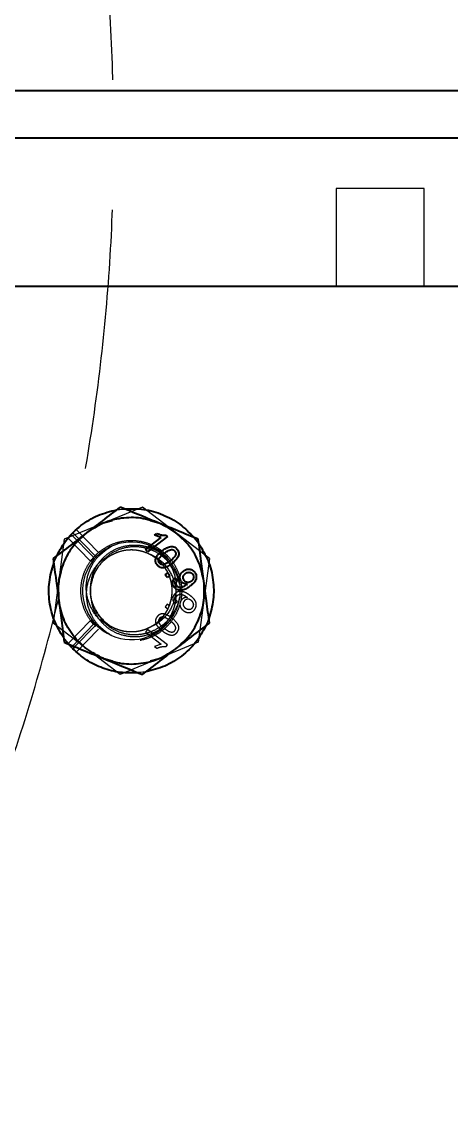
# Model space of a CAD drawing. Header units: millimetres. Extents: x 861 to 27901, y 673 to 17923.
# Drawn here: x 11157.8 to 11227.5, y 5681.2 to 5860 of the extents above; entities that cross this region are included whole.
import ezdxf

# ---------------------------------------------------------------- set-up
doc = ezdxf.new("R2010")
doc.units = ezdxf.units.MM
doc.header["$LTSCALE"] = 33.3
doc.linetypes.add('HIDDEN', pattern=[1.905, 1.27, -0.635])
doc.layers.add('CAPA_1', color=7, linetype='Continuous')
doc.styles.add('SLDTEXTSTYLE0', font='TXT', dxfattribs={"width": 0.75})
doc.dimstyles.new('SLDDIMSTYLE0', dxfattribs={"dimtxt": 66.6, "dimasz": 66.6, "dimexe": 0, "dimexo": 0.0625, "dimgap": 16.65, "dimtad": 2, "dimdec": 0, "dimlfac": 1.261261, "dimrnd": 1e-09, "dimzin": 12, "dimdsep": 46, "dimtxsty": 'SLDTEXTSTYLE0', "dimsah": 1, "dimcen": 0.09, "dimadec": 0, "dimazin": 3, "dimtfac": 1, "dimtdec": 0, "dimtofl": 0, "dimtmove": 0, "dimatfit": 3, "dimfxl": 1, "dimfrac": 2, "dimtolj": 1, "dimtzin": 12, "dimarcsym": 0})

# ---------------------------------------------------------------- blocks, each defined once
blk = doc.blocks.new('_D_12')
at = {"layer": 'CAPA_1', "transparency": 16777216}
for p, q in [((10897.43, 5841.2), (14430.99, 5841.2)), ((14397.69, 5841.2), (14397.69, 5357.98)), ((14240.18, 5357.98), (14430.99, 5357.98))]:
    blk.add_line(p, q, dxfattribs=at)
for points in [[(14397.69, 5841.2), (14387.44, 5774.6), (14407.94, 5774.6)], [(14397.69, 5357.98), (14407.94, 5424.58), (14387.44, 5424.58)]]:
    blk.add_solid(points, dxfattribs=at)
at = {"layer": 'CAPA_1', "transparency": 16777216, "insert": (14311.84, 5525.78), "char_height": 66.6, "attachment_point": 1, "rotation": 90, "style": 'SLDTEXTSTYLE0'}
blk.add_mtext('609', dxfattribs=at)
blk = doc.blocks.new('_D_13')
at = {"layer": 'CAPA_1', "transparency": 16777216}
for p, q in [((9823.17, 6912.25), (14695.32, 6912.25)), ((14662.02, 6912.25), (14662.02, 5357.98)), ((14240.18, 5357.98), (14695.32, 5357.98))]:
    blk.add_line(p, q, dxfattribs=at)
for points in [[(14662.02, 6912.25), (14651.77, 6845.65), (14672.27, 6845.65)], [(14662.02, 5357.98), (14672.27, 5424.58), (14651.77, 5424.58)]]:
    blk.add_solid(points, dxfattribs=at)
at = {"layer": 'CAPA_1', "transparency": 16777216, "insert": (14576.17, 6036.69), "char_height": 66.6, "attachment_point": 1, "rotation": 90, "style": 'SLDTEXTSTYLE0'}
blk.add_mtext('1960', dxfattribs=at)

msp = doc.modelspace()

# ---------------------------------------------------------------- linework, layer by layer
at = {"color": 7, "linetype": 'Continuous', "lineweight": 25}
for p, q in [((11286.64, 5848.8), (11073.24, 5848.8)), ((11073.24, 5817.09), (11255.6, 5817.09)), ((11179.31, 5776.58), (11179.69, 5776.87)), ((11181.18, 5776.6), (11181.39, 5776.34)), ((11177.84, 5774.26), (11180.36, 5776.2)), ((11181.39, 5776.34), (11178.16, 5773.85)), ((11180.36, 5776.2), (11179.31, 5776.58)), ((11178.16, 5773.85), (11177.84, 5774.26)), ((11181.03, 5770.13), (11181.44, 5770.45)), ((11181.35, 5769.71), (11181.03, 5770.13)), ((11181.76, 5770.03), (11181.35, 5769.71)), ((11181.44, 5770.45), (11181.76, 5770.03)), ((11182.64, 5769.66), (11183, 5769.27)), ((11184.56, 5768.56), (11184.64, 5768.62)), ((11165.77, 5758.36), (11165.24, 5758.96)), ((11165.77, 5758.36), (11166, 5758.6)), ((11166, 5758.12), (11166.33, 5758.46))]:
    msp.add_line(p, q, dxfattribs=at)
at = {"color": 1, "linetype": 'HIDDEN', "lineweight": 18}
for p, q in [((11223.09, 5832.95), (11208.82, 5832.95)), ((11208.82, 5832.95), (11208.82, 5817.09)), ((11223.09, 5817.09), (11223.09, 5832.95)), ((11177.33, 5781.15), (11164.64, 5775.91)), ((11172.54, 5780.53), (11173.41, 5780.75)), ((11173.14, 5780.71), (11174.37, 5780.87)), ((11173.68, 5780.78), (11175.01, 5780.85)), ((11188.21, 5772.77), (11177.33, 5781.15)), ((11170.98, 5778.53), (11172.47, 5778.92)), ((11178.57, 5778.92), (11179.94, 5778.56)), ((11165.39, 5776.22), (11165.77, 5776.71)), ((11165.77, 5776.71), (11169.4, 5772.98)), ((11166, 5776.95), (11166.58, 5777.5)), ((11169.63, 5773.23), (11166, 5776.95)), ((11166.58, 5777.5), (11167.05, 5777.85)), ((11170.22, 5773.78), (11166.58, 5777.5)), ((11168.18, 5776.87), (11167.18, 5775.87)), ((11182.77, 5776.96), (11183.86, 5775.87)), ((11164.64, 5775.91), (11162.82, 5762.3)), ((11165.24, 5776.11), (11168.9, 5772.35)), ((11185.52, 5776.38), (11186.64, 5774.94)), ((11185.74, 5776.19), (11186.5, 5775.2)), ((11162.92, 5772.06), (11163.39, 5773.21)), ((11163.09, 5772.48), (11163.73, 5773.74)), ((11170.22, 5773.78), (11169.63, 5773.23)), ((11170.35, 5773.87), (11170.22, 5773.78)), ((11173.13, 5773.73), (11172.98, 5773.65)), ((11180.54, 5773.65), (11180.36, 5773.82)), ((11162.79, 5771.49), (11163, 5772.26)), ((11169.4, 5772.98), (11168.91, 5772.31)), ((11188.21, 5772.77), (11186.4, 5759.16)), ((11164.13, 5770.59), (11163.73, 5769.1)), ((11186.91, 5770.59), (11187.27, 5769.22)), ((11183.18, 5765.63), (11183.38, 5766.5)), ((11184.56, 5766.51), (11184.64, 5766.45)), ((11187.31, 5765.96), (11186.91, 5764.48)), ((11164.13, 5764.48), (11163.77, 5765.85)), ((11181.35, 5765.36), (11181.03, 5764.94)), ((11181.03, 5764.94), (11181.44, 5764.62)), ((11181.76, 5765.04), (11181.35, 5765.36)), ((11182.64, 5765.41), (11183, 5765.79)), ((11173.71, 5753.92), (11162.82, 5762.3)), ((11165.24, 5758.96), (11168.9, 5762.71)), ((11168.87, 5762.76), (11169.76, 5761.73)), ((11169.4, 5762.09), (11168.9, 5762.71)), ((11170.14, 5763.71), (11170.52, 5763.18)), ((11180.36, 5761.25), (11181.49, 5762.32)), ((11188.12, 5763.01), (11187.64, 5761.86)), ((11188.26, 5763.64), (11187.84, 5762.35)), ((11166, 5758.6), (11169.4, 5762.09)), ((11169.63, 5761.84), (11166.33, 5758.46)), ((11170.22, 5761.29), (11166.58, 5757.57)), ((11178.16, 5761.22), (11177.84, 5760.8)), ((11177.84, 5760.8), (11180.36, 5758.87)), ((11181.39, 5758.73), (11178.16, 5761.22)), ((11180.09, 5761.1), (11180.59, 5761.46)), ((11187.75, 5762.11), (11187.32, 5761.34)), ((11166.07, 5758.06), (11164.52, 5759.92)), ((11165.24, 5758.96), (11164.54, 5759.87)), ((11168.26, 5758.11), (11167.18, 5759.2)), ((11186.4, 5759.16), (11173.71, 5753.92)), ((11180.36, 5758.87), (11179.31, 5758.49)), ((11181.18, 5758.47), (11181.39, 5758.73)), ((11183.86, 5759.2), (11182.86, 5758.2)), ((11179.31, 5758.49), (11179.69, 5758.2)), ((11172.47, 5756.15), (11171.1, 5756.51)), ((11180.05, 5756.54), (11178.57, 5756.15)), ((11177.98, 5754.38), (11176.14, 5754.21)), ((11177.9, 5754.36), (11176.67, 5754.2))]:
    msp.add_line(p, q, dxfattribs=at)
msp.add_arc((11175.52, 5767.53), 7.93, 37.5876, 307.5876, dxfattribs=at)
for points in [[(10588.52, 5668.74), (10591.82, 5663.8), (10598.44, 5653.93), (10609.39, 5639.87), (10621.05, 5626.4), (10633.47, 5613.61), (10646.57, 5601.54), (10660.34, 5590.22), (10674.72, 5579.7), (10689.67, 5569.99), (10705.13, 5561.14), (10721.07, 5553.17), (10737.43, 5546.1), (10754.16, 5539.97), (10771.21, 5534.78), (10788.53, 5530.56), (10806.05, 5527.31), (10823.73, 5525.05), (10841.5, 5523.79), (10859.32, 5523.52), (10877.13, 5524.26), (10894.86, 5525.99), (10912.48, 5528.71), (10929.91, 5532.42), (10947.1, 5537.1), (10964.01, 5542.73), (10980.57, 5549.31), (10996.74, 5556.8), (11012.47, 5565.18), (11027.7, 5574.44), (11042.38, 5584.54), (11056.48, 5595.44), (11069.94, 5607.11), (11082.73, 5619.53), (11094.8, 5632.64), (11106.12, 5646.4), (11116.65, 5660.78), (11126.35, 5675.73), (11135.2, 5691.19), (11143.17, 5707.13), (11150.24, 5723.49), (11156.37, 5740.23), (11161.56, 5757.28), (11165.78, 5774.59), (11169.03, 5792.11), (11171.29, 5809.79), (11172.55, 5827.56), (11172.82, 5845.38), (11172.08, 5863.19), (11170.35, 5880.93), (11167.63, 5898.54), (11163.92, 5915.97), (11159.24, 5933.16), (11153.61, 5950.07), (11147.04, 5966.64), (11139.53, 5982.8), (11131.19, 5998.55), (11124.9, 6008.63), (11121.76, 6013.67)], [(11168.9, 5762.71), (11168.61, 5763.16), (11168.04, 5764.04), (11167.53, 5765.54), (11167.29, 5767.1), (11167.36, 5768.67), (11167.72, 5770.21), (11168.38, 5771.65), (11169.29, 5772.94), (11170.44, 5774.02), (11171.77, 5774.87), (11173.24, 5775.45), (11174.79, 5775.74), (11176.37, 5775.73), (11177.92, 5775.42), (11179.38, 5774.81), (11180.7, 5773.94), (11181.83, 5772.84), (11182.72, 5771.54), (11183.35, 5770.09), (11183.7, 5768.55), (11183.74, 5766.97), (11183.48, 5765.41), (11182.93, 5763.93), (11182.1, 5762.58), (11181.04, 5761.42), (11179.77, 5760.47), (11178.34, 5759.79), (11176.82, 5759.4), (11175.24, 5759.3), (11173.67, 5759.5), (11172.18, 5760.01), (11170.79, 5760.77), (11170.02, 5761.48), (11169.63, 5761.84)], [(11170.26, 5763.48), (11169.81, 5764.23), (11168.9, 5765.73), (11168.77, 5768.42), (11169.61, 5770.93), (11171.36, 5772.93), (11173.74, 5774.11), (11176.4, 5774.29), (11178.92, 5773.44), (11180.92, 5771.69), (11182.1, 5769.31), (11182.28, 5766.66), (11181.42, 5764.14), (11179.68, 5762.14), (11177.29, 5760.95), (11174.65, 5760.79), (11172.08, 5761.6), (11170.87, 5762.86), (11170.26, 5763.48)], [(11181.8, 5772.37), (11182.1, 5771.94), (11182.68, 5771.08), (11183.22, 5769.6), (11183.5, 5768.06), (11183.42, 5767.02), (11183.38, 5766.5)], [(11170.26, 5763.48), (11170.01, 5763.84), (11169.52, 5764.57), (11169.07, 5765.8), (11168.84, 5767.1), (11168.9, 5767.97), (11168.93, 5768.4)]]:
    msp.add_open_spline(points, degree=3, dxfattribs=at)
at = {"color": 7, "linetype": 'Continuous', "lineweight": 25}
for points in [[(11163.39, 5773.21), (11163.91, 5774.14), (11164.95, 5776.01), (11167.28, 5778.23), (11170.03, 5779.92), (11172.1, 5780.45), (11173.14, 5780.71)], [(11174.37, 5780.87), (11175.44, 5780.89), (11177.57, 5780.93), (11180.67, 5780.01), (11183.5, 5778.48), (11184.99, 5776.95), (11185.74, 5776.19)], [(11180.05, 5778.53), (11179.06, 5778.85), (11177.08, 5779.5), (11173.93, 5779.44), (11170.88, 5778.67), (11169.14, 5777.53), (11168.26, 5776.96)], [(11187.31, 5769.1), (11187.09, 5770.12), (11186.66, 5772.16), (11185.04, 5774.86), (11182.84, 5777.12), (11180.98, 5778.06), (11180.05, 5778.53)], [(11168.26, 5776.96), (11167.49, 5776.26), (11165.94, 5774.87), (11164.41, 5772.11), (11163.55, 5769.08), (11163.67, 5767), (11163.73, 5765.96)], [(11186.5, 5775.2), (11187.05, 5774.28), (11188.14, 5772.45), (11188.9, 5769.32), (11188.99, 5766.09), (11188.41, 5764.04), (11188.12, 5763.01)], [(11164.54, 5759.87), (11163.99, 5760.79), (11162.89, 5762.62), (11162.14, 5765.75), (11162.05, 5768.98), (11162.63, 5771.03), (11162.92, 5772.06)], [(11182.77, 5758.11), (11183.55, 5758.81), (11185.1, 5760.2), (11186.62, 5762.95), (11187.49, 5765.99), (11187.37, 5768.07), (11187.31, 5769.1)], [(11170.98, 5756.54), (11170.05, 5757.01), (11168.19, 5757.95), (11166, 5760.21), (11164.37, 5762.91), (11163.95, 5764.95), (11163.73, 5765.96)], [(11187.64, 5761.86), (11187.13, 5760.93), (11186.09, 5759.06), (11183.75, 5756.84), (11181.01, 5755.15), (11178.94, 5754.62), (11177.9, 5754.36)], [(11176.67, 5754.2), (11175.69, 5754.17), (11173.73, 5754.13), (11170.86, 5754.88), (11168.2, 5756.16), (11166.73, 5757.47), (11166, 5758.12)], [(11170.98, 5756.54), (11171.97, 5756.22), (11173.95, 5755.57), (11177.11, 5755.63), (11180.16, 5756.4), (11181.9, 5757.54), (11182.77, 5758.11)]]:
    msp.add_open_spline(points, degree=3, dxfattribs=at)
for points, knots in [([(11173.71, 5781.15), (11172.75, 5780.41), (11170.97, 5779.04), (11169.13, 5777.62), (11168.26, 5776.96)], [0, 0, 0, 0, 0.532771, 1, 1, 1, 1]), ([(11180.05, 5778.53), (11179.05, 5778.94), (11176.9, 5779.83), (11174.82, 5780.69), (11173.71, 5781.15)], [0, 0, 0, 0, 0.467229, 1, 1, 1, 1]), ([(11186.4, 5775.91), (11185.29, 5776.37), (11183.21, 5777.23), (11181.06, 5778.11), (11180.05, 5778.53)], [0, 0, 0, 0, 0.532771, 1, 1, 1, 1]), ([(11168.26, 5776.96), (11167.4, 5776.3), (11165.56, 5774.88), (11163.77, 5773.5), (11162.82, 5772.77)], [0, 0, 0, 0, 0.467229, 1, 1, 1, 1]), ([(11179.69, 5776.87), (11179.93, 5776.77), (11180.41, 5776.56), (11180.92, 5776.59), (11181.18, 5776.6)], [0, 0, 0, 0, 0.500866, 1, 1, 1, 1]), ([(11187.31, 5769.1), (11187.16, 5770.18), (11186.86, 5772.49), (11186.56, 5774.72), (11186.4, 5775.91)], [0, 0, 0, 0, 0.467229, 1, 1, 1, 1]), ([(11179.47, 5772.71), (11179.52, 5772.85), (11179.63, 5773.12), (11179.99, 5773.58), (11180.33, 5773.86), (11180.55, 5774.04)], [0, 0, 0, 0, 0.249754, 0.499871, 1, 1, 1, 1]), ([(11180.08, 5772.04), (11180.04, 5772.11), (11179.95, 5772.25), (11179.94, 5772.51), (11180, 5772.75), (11180.28, 5773.17), (11180.61, 5773.42), (11180.87, 5773.63)], [0, 0, 0, 0, 0.124696, 0.249462, 0.374432, 0.499637, 1, 1, 1, 1]), ([(11180.55, 5774.04), (11180.73, 5774.18), (11181.11, 5774.45), (11181.64, 5774.69), (11182.1, 5774.76), (11182.45, 5774.7), (11182.75, 5774.53), (11182.9, 5774.35), (11182.98, 5774.27)], [0, 0, 0, 0, 0.250482, 0.500346, 0.631705, 0.750221, 0.874987, 1, 1, 1, 1]), ([(11180.87, 5773.63), (11181.05, 5773.76), (11181.32, 5773.96), (11181.72, 5774.17), (11181.94, 5774.22), (11182.05, 5774.24)], [0, 0, 0, 0, 0.500372, 0.750515, 1, 1, 1, 1]), ([(11182.6, 5773.98), (11182.65, 5773.91), (11182.74, 5773.77), (11182.75, 5773.52), (11182.69, 5773.27), (11182.41, 5772.85), (11182.09, 5772.59), (11181.82, 5772.39)], [0, 0, 0, 0, 0.124745, 0.249484, 0.374471, 0.499648, 1, 1, 1, 1]), ([(11182.05, 5774.24), (11182.11, 5774.24), (11182.21, 5774.24), (11182.36, 5774.19), (11182.5, 5774.1), (11182.57, 5774.02), (11182.6, 5773.98)], [0, 0, 0, 0, 0.250158, 0.500156, 0.750032, 1, 1, 1, 1]), ([(11182.98, 5774.27), (11183.04, 5774.17), (11183.17, 5773.98), (11183.26, 5773.64), (11183.23, 5773.29), (11182.94, 5772.66), (11182.5, 5772.28), (11182.14, 5771.97)], [0, 0, 0, 0, 0.125373, 0.250644, 0.375698, 0.501113, 1, 1, 1, 1]), ([(11162.82, 5772.77), (11162.98, 5771.58), (11163.28, 5769.35), (11163.59, 5767.04), (11163.73, 5765.96)], [0, 0, 0, 0, 0.532771, 1, 1, 1, 1]), ([(11179.71, 5771.75), (11179.62, 5771.9), (11179.48, 5772.11), (11179.44, 5772.41), (11179.44, 5772.58), (11179.46, 5772.67), (11179.47, 5772.71)], [0, 0, 0, 0, 0.498795, 0.749148, 0.874576, 1, 1, 1, 1]), ([(11182.14, 5771.97), (11181.95, 5771.84), (11181.58, 5771.57), (11181.05, 5771.32), (11180.59, 5771.26), (11180.25, 5771.32), (11179.94, 5771.49), (11179.79, 5771.66), (11179.71, 5771.75)], [0, 0, 0, 0, 0.250476, 0.500347, 0.625768, 0.750176, 0.87497, 1, 1, 1, 1]), ([(11181.82, 5772.39), (11181.56, 5772.19), (11181.23, 5771.94), (11180.75, 5771.78), (11180.5, 5771.78), (11180.26, 5771.86), (11180.14, 5771.98), (11180.08, 5772.04)], [0, 0, 0, 0, 0.50041, 0.625613, 0.75058, 0.875344, 1, 1, 1, 1]), ([(11182.5, 5768.13), (11182.42, 5768.25), (11182.3, 5768.43), (11182.24, 5768.71), (11182.24, 5768.99), (11182.36, 5769.34), (11182.55, 5769.55), (11182.64, 5769.66)], [0, 0, 0, 0, 0.249859, 0.375718, 0.500481, 0.749846, 1, 1, 1, 1]), ([(11183.65, 5769.04), (11183.6, 5769.1), (11183.51, 5769.24), (11183.43, 5769.47), (11183.4, 5769.72), (11183.43, 5769.96), (11183.51, 5770.2), (11183.67, 5770.48), (11183.86, 5770.64), (11183.98, 5770.75)], [0, 0, 0, 0, 0.125074, 0.250064, 0.373261, 0.500199, 0.624296, 0.750369, 1, 1, 1, 1]), ([(11184.12, 5769.2), (11184.06, 5769.29), (11183.97, 5769.42), (11183.93, 5769.63), (11183.94, 5769.79), (11183.98, 5769.95), (11184.08, 5770.14), (11184.2, 5770.25), (11184.28, 5770.32)], [0, 0, 0, 0, 0.249521, 0.373851, 0.499889, 0.624096, 0.750315, 1, 1, 1, 1]), ([(11183.98, 5770.75), (11184.12, 5770.85), (11184.34, 5770.99), (11184.68, 5771.07), (11184.94, 5771.08), (11185.19, 5771.03), (11185.52, 5770.9), (11185.69, 5770.71), (11185.81, 5770.59)], [0, 0, 0, 0, 0.249869, 0.376454, 0.500348, 0.627239, 0.750824, 1, 1, 1, 1]), ([(11184.28, 5770.32), (11184.37, 5770.39), (11184.56, 5770.51), (11184.85, 5770.56), (11185.08, 5770.53), (11185.29, 5770.44), (11185.41, 5770.32), (11185.49, 5770.24)], [0, 0, 0, 0, 0.25025, 0.499842, 0.629576, 0.750665, 1, 1, 1, 1]), ([(11185.81, 5770.59), (11185.87, 5770.49), (11186, 5770.31), (11186.08, 5769.97), (11186.08, 5769.64), (11185.96, 5769.2), (11185.62, 5768.74), (11185.27, 5768.46), (11185.09, 5768.32)], [0, 0, 0, 0, 0.125064, 0.25009, 0.37511, 0.500169, 0.749441, 1, 1, 1, 1]), ([(11185.49, 5770.24), (11185.55, 5770.15), (11185.63, 5770.01), (11185.66, 5769.79), (11185.64, 5769.63), (11185.58, 5769.47), (11185.47, 5769.28), (11185.34, 5769.18), (11185.26, 5769.1)], [0, 0, 0, 0, 0.249017, 0.372138, 0.499365, 0.623562, 0.749893, 1, 1, 1, 1]), ([(11185.09, 5768.32), (11184.9, 5768.17), (11184.5, 5767.88), (11183.93, 5767.64), (11183.43, 5767.6), (11183.07, 5767.67), (11182.74, 5767.85), (11182.58, 5768.04), (11182.5, 5768.13)], [0, 0, 0, 0, 0.250485, 0.500119, 0.627899, 0.750092, 0.874994, 1, 1, 1, 1]), ([(11183, 5769.27), (11182.94, 5769.21), (11182.84, 5769.08), (11182.76, 5768.89), (11182.75, 5768.73), (11182.77, 5768.61), (11182.82, 5768.49), (11182.86, 5768.43), (11182.89, 5768.39)], [0, 0, 0, 0, 0.276477, 0.499318, 0.623718, 0.749496, 0.874756, 1, 1, 1, 1]), ([(11182.89, 5768.39), (11182.94, 5768.33), (11183.05, 5768.22), (11183.26, 5768.11), (11183.5, 5768.08), (11183.96, 5768.18), (11184.29, 5768.39), (11184.56, 5768.56)], [0, 0, 0, 0, 0.125207, 0.25031, 0.375339, 0.50062, 1, 1, 1, 1]), ([(11184.64, 5768.62), (11184.54, 5768.62), (11184.36, 5768.61), (11184.08, 5768.69), (11183.83, 5768.83), (11183.71, 5768.97), (11183.65, 5769.04)], [0, 0, 0, 0, 0.248943, 0.49945, 0.750285, 1, 1, 1, 1]), ([(11185.26, 5769.1), (11185.17, 5769.04), (11185.04, 5768.95), (11184.83, 5768.89), (11184.66, 5768.89), (11184.5, 5768.91), (11184.3, 5769), (11184.19, 5769.12), (11184.12, 5769.2)], [0, 0, 0, 0, 0.2499765, 0.3782222, 0.5003423, 0.6274524, 0.7508111, 1, 1, 1, 1]), ([(11188.21, 5762.3), (11188.06, 5763.49), (11187.76, 5765.72), (11187.45, 5768.03), (11187.31, 5769.1)], [0, 0, 0, 0, 0.532771, 1, 1, 1, 1]), ([(11163.73, 5765.96), (11163.87, 5764.89), (11164.18, 5762.58), (11164.48, 5760.35), (11164.64, 5759.16)], [0, 0, 0, 0, 0.467229, 1, 1, 1, 1]), ([(11182.77, 5758.11), (11183.63, 5758.77), (11185.48, 5760.19), (11187.26, 5761.57), (11188.21, 5762.3)], [0, 0, 0, 0, 0.467229, 1, 1, 1, 1]), ([(11164.64, 5759.16), (11165.75, 5758.7), (11167.83, 5757.84), (11169.98, 5756.95), (11170.98, 5756.54)], [0, 0, 0, 0, 0.532771, 1, 1, 1, 1]), ([(11177.33, 5753.92), (11178.28, 5754.65), (11180.07, 5756.03), (11181.91, 5757.45), (11182.77, 5758.11)], [0, 0, 0, 0, 0.532771, 1, 1, 1, 1]), ([(11170.98, 5756.54), (11171.99, 5756.13), (11174.14, 5755.24), (11176.22, 5754.38), (11177.33, 5753.92)], [0, 0, 0, 0, 0.467229, 1, 1, 1, 1])]:
    msp.add_open_spline(points, degree=3, knots=knots, dxfattribs=at)
at = {"color": 1, "linetype": 'HIDDEN', "lineweight": 18}
for points, knots in [([(11168.93, 5768.4), (11168.99, 5768.87), (11169.09, 5769.79), (11169.7, 5771.36), (11170.82, 5772.92), (11172.55, 5774.21), (11174.54, 5774.92), (11176.64, 5775.06), (11178.69, 5774.6), (11180.48, 5773.69), (11181.39, 5772.78), (11181.8, 5772.37)], [0, 0, 0, 0, 0.0816774, 0.1613497, 0.2910356, 0.4131482, 0.5342213, 0.654765, 0.776346, 0.8988386, 1, 1, 1, 1]), ([(11178.37, 5774.93), (11179.19, 5774.44), (11180.6, 5773.59), (11182.08, 5771.52), (11182.8, 5769.53), (11182.78, 5768.14), (11182.78, 5767.64)], [0, 0, 0, 0, 0.314695, 0.54128, 0.834453, 1, 1, 1, 1]), ([(11171.89, 5761.98), (11171.54, 5762.14), (11170.41, 5762.65), (11169.09, 5764.36), (11168.17, 5766.73), (11168.16, 5769.3), (11168.91, 5771.47), (11170.26, 5773.42), (11171.52, 5774.27), (11172.28, 5774.77)], [0, 0, 0, 0, 0.073226, 0.23471, 0.3941, 0.554574, 0.712039, 0.827456, 1, 1, 1, 1]), ([(11172.69, 5773.5), (11172.05, 5773.23), (11170.63, 5772.62), (11169.08, 5770.72), (11168.17, 5768.33), (11168.16, 5765.77), (11168.91, 5763.6), (11170.26, 5761.65), (11171.52, 5760.8), (11172.28, 5760.3)], [0, 0, 0, 0, 0.123454, 0.276185, 0.426937, 0.578714, 0.727646, 0.836807, 1, 1, 1, 1]), ([(11170.26, 5763.48), (11170.45, 5763.25), (11170.94, 5762.67), (11171.65, 5762.11), (11172.3, 5761.72), (11172.76, 5761.49), (11173.34, 5761.25), (11173.78, 5761.12), (11174.02, 5761.07), (11174.02, 5761.07), (11174.02, 5761.06), (11174.02, 5761.06), (11174.02, 5761.06), (11174.03, 5761.06), (11174.03, 5761.06), (11174.05, 5761.06), (11174.08, 5761.05), (11174.14, 5761.04), (11174.35, 5760.99), (11175.07, 5760.88), (11175.88, 5760.88), (11176.67, 5760.99), (11177.12, 5761.08), (11177.63, 5761.23), (11178.07, 5761.4), (11178.35, 5761.52), (11178.62, 5761.66), (11178.96, 5761.85), (11179.44, 5762.16), (11179.88, 5762.52), (11180.28, 5762.89), (11180.66, 5763.32), (11181.05, 5763.83), (11181.35, 5764.34), (11181.52, 5764.68), (11181.64, 5764.96), (11181.79, 5765.32), (11181.96, 5765.87), (11182.07, 5766.43), (11182.15, 5767.02), (11182.17, 5767.62), (11182.14, 5768.18), (11182.07, 5768.65), (11182, 5768.99), (11181.95, 5769.19), (11181.88, 5769.44), (11181.77, 5769.81), (11181.56, 5770.31), (11181.34, 5770.73), (11181.13, 5771.09), (11180.79, 5771.6), (11180.24, 5772.25), (11179.45, 5772.92), (11178.66, 5773.4), (11177.93, 5773.74), (11177.24, 5773.96), (11176.53, 5774.11), (11175.82, 5774.18), (11174.58, 5774.17), (11172.83, 5773.75), (11170.9, 5772.48), (11169.46, 5770.64), (11169.11, 5769.15), (11168.93, 5768.4)], [0, 0, 0, 0, 0.025018, 0.062505, 0.073457, 0.087536, 0.104741, 0.12507, 0.12508, 0.125088, 0.125103, 0.125129, 0.125176, 0.125264, 0.125429, 0.125753, 0.126422, 0.127908, 0.131491, 0.144058, 0.187539, 0.197474, 0.209566, 0.225509, 0.240805, 0.248969, 0.250106, 0.265748, 0.281391, 0.297034, 0.312676, 0.325838, 0.344007, 0.365974, 0.374124, 0.375253, 0.390902, 0.40655, 0.422199, 0.437847, 0.456199, 0.471384, 0.483402, 0.495485, 0.499868, 0.500438, 0.516867, 0.531646, 0.544773, 0.556248, 0.566071, 0.595236, 0.625559, 0.651348, 0.670843, 0.691621, 0.711565, 0.729805, 0.750654, 0.81299, 0.875327, 0.937663, 1, 1, 1, 1]), ([(11183.38, 5768.57), (11183.29, 5768.94), (11183.11, 5769.68), (11182.67, 5770.63), (11182.17, 5771.46), (11181.59, 5772.22), (11180.65, 5773.14), (11179.68, 5773.77), (11178.82, 5774.16), (11178.34, 5774.33), (11177.81, 5774.49), (11176.79, 5774.7), (11175.25, 5774.75), (11173.31, 5774.23), (11171.74, 5773.36), (11171.06, 5772.52), (11170.81, 5772.21)], [0, 0, 0, 0, 0.069953, 0.139917, 0.190193, 0.248551, 0.314879, 0.430246, 0.459213, 0.488205, 0.524205, 0.55973, 0.679272, 0.802424, 0.926676, 1, 1, 1, 1]), ([(11178.37, 5760.14), (11179.19, 5760.63), (11180.6, 5761.48), (11182.09, 5763.55), (11182.79, 5765.6), (11182.86, 5767.9), (11182.26, 5770.16), (11180.93, 5771.97), (11179.49, 5773.07), (11178.65, 5773.42), (11178.23, 5773.6)], [0, 0, 0, 0, 0.165815, 0.285204, 0.439678, 0.538055, 0.684865, 0.841009, 0.920503, 1, 1, 1, 1]), ([(11168.93, 5766.66), (11168.99, 5766.2), (11169.09, 5765.28), (11169.7, 5763.71), (11170.82, 5762.15), (11172.55, 5760.86), (11174.54, 5760.15), (11176.64, 5760.01), (11178.69, 5760.47), (11180.48, 5761.38), (11181.39, 5762.29), (11181.8, 5762.7)], [0, 0, 0, 0, 0.081677, 0.16135, 0.291036, 0.413148, 0.534221, 0.654765, 0.776346, 0.898839, 1, 1, 1, 1]), ([(11183.38, 5766.5), (11183.29, 5766.13), (11183.11, 5765.39), (11182.67, 5764.44), (11182.17, 5763.61), (11181.59, 5762.85), (11180.65, 5761.93), (11179.68, 5761.3), (11178.82, 5760.91), (11178.34, 5760.73), (11177.81, 5760.58), (11176.79, 5760.37), (11175.26, 5760.32), (11173.3, 5760.83), (11171.52, 5761.87), (11170.68, 5762.95), (11170.26, 5763.48)], [0, 0, 0, 0, 0.066556, 0.133122, 0.180956, 0.23648, 0.299587, 0.40935, 0.43691, 0.464494, 0.498746, 0.532546, 0.646282, 0.763453, 0.881671, 1, 1, 1, 1]), ([(11182.78, 5767.43), (11182.62, 5766.6), (11182.3, 5764.9), (11180.92, 5763.1), (11179.49, 5762), (11178.65, 5761.65), (11178.23, 5761.47)], [0, 0, 0, 0, 0.315902, 0.654861, 0.827426, 1, 1, 1, 1]), ([(11180.36, 5761.25), (11180.63, 5761.48), (11180.99, 5761.78), (11181.35, 5762.16), (11181.56, 5762.4), (11181.82, 5762.71), (11182.12, 5763.13), (11182.57, 5763.86), (11183.09, 5764.97), (11183.28, 5765.99), (11183.38, 5766.5)], [0, 0, 0, 0, 0.174168, 0.224334, 0.249848, 0.333258, 0.41667, 0.500084, 0.750043, 1, 1, 1, 1]), ([(11182.5, 5766.94), (11182.42, 5766.82), (11182.3, 5766.64), (11182.24, 5766.36), (11182.24, 5766.08), (11182.36, 5765.73), (11182.55, 5765.52), (11182.64, 5765.41)], [0, 0, 0, 0, 0.249859, 0.375956, 0.500482, 0.749847, 1, 1, 1, 1]), ([(11185.09, 5766.75), (11184.9, 5766.9), (11184.5, 5767.18), (11183.93, 5767.43), (11183.43, 5767.47), (11183.07, 5767.39), (11182.74, 5767.22), (11182.58, 5767.03), (11182.5, 5766.94)], [0, 0, 0, 0, 0.250485, 0.500118, 0.62804, 0.750092, 0.874994, 1, 1, 1, 1]), ([(11183, 5765.79), (11182.94, 5765.86), (11182.84, 5765.99), (11182.76, 5766.18), (11182.75, 5766.34), (11182.78, 5766.5), (11182.84, 5766.61), (11182.89, 5766.68)], [0, 0, 0, 0, 0.277074, 0.499914, 0.624834, 0.750381, 1, 1, 1, 1]), ([(11182.89, 5766.68), (11182.94, 5766.73), (11183.05, 5766.85), (11183.26, 5766.96), (11183.5, 5766.99), (11183.96, 5766.89), (11184.29, 5766.68), (11184.56, 5766.51)], [0, 0, 0, 0, 0.125207, 0.25031, 0.375339, 0.50062, 1, 1, 1, 1]), ([(11183.65, 5766.03), (11183.62, 5766), (11183.57, 5765.93), (11183.5, 5765.79), (11183.43, 5765.6), (11183.4, 5765.35), (11183.43, 5765.11), (11183.51, 5764.87), (11183.67, 5764.59), (11183.86, 5764.42), (11183.98, 5764.32)], [0, 0, 0, 0, 0.062611, 0.125226, 0.250194, 0.373586, 0.500286, 0.62458, 0.750412, 1, 1, 1, 1]), ([(11184.64, 5766.45), (11184.54, 5766.45), (11184.35, 5766.46), (11184.08, 5766.38), (11183.83, 5766.24), (11183.71, 5766.1), (11183.65, 5766.03)], [0, 0, 0, 0, 0.2495405, 0.5019797, 0.7513718, 1, 1, 1, 1]), ([(11184.12, 5765.87), (11184.06, 5765.78), (11183.97, 5765.65), (11183.93, 5765.43), (11183.94, 5765.27), (11183.98, 5765.12), (11184.08, 5764.93), (11184.2, 5764.82), (11184.28, 5764.75)], [0, 0, 0, 0, 0.24952, 0.373528, 0.499888, 0.62379, 0.750316, 1, 1, 1, 1]), ([(11185.26, 5765.96), (11185.17, 5766.03), (11185.04, 5766.12), (11184.83, 5766.17), (11184.66, 5766.18), (11184.5, 5766.15), (11184.3, 5766.07), (11184.19, 5765.95), (11184.12, 5765.87)], [0, 0, 0, 0, 0.249977, 0.377915, 0.500342, 0.627106, 0.750811, 1, 1, 1, 1]), ([(11185.81, 5764.48), (11185.87, 5764.57), (11186, 5764.76), (11186.08, 5765.09), (11186.08, 5765.43), (11185.96, 5765.87), (11185.62, 5766.33), (11185.27, 5766.61), (11185.09, 5766.75)], [0, 0, 0, 0, 0.125064, 0.25009, 0.37511, 0.500169, 0.749441, 1, 1, 1, 1]), ([(11185.49, 5764.83), (11185.55, 5764.92), (11185.63, 5765.06), (11185.66, 5765.28), (11185.64, 5765.44), (11185.58, 5765.6), (11185.47, 5765.79), (11185.34, 5765.89), (11185.26, 5765.96)], [0, 0, 0, 0, 0.249017, 0.371845, 0.499365, 0.623226, 0.749892, 1, 1, 1, 1]), ([(11183.98, 5764.32), (11184.12, 5764.22), (11184.34, 5764.08), (11184.68, 5764), (11184.94, 5763.99), (11185.19, 5764.03), (11185.52, 5764.16), (11185.69, 5764.35), (11185.81, 5764.48)], [0, 0, 0, 0, 0.2498688, 0.376654, 0.5003478, 0.6274594, 0.7508242, 1, 1, 1, 1]), ([(11184.28, 5764.75), (11184.37, 5764.68), (11184.56, 5764.56), (11184.85, 5764.51), (11185.08, 5764.54), (11185.29, 5764.62), (11185.41, 5764.75), (11185.49, 5764.83)], [0, 0, 0, 0, 0.25025, 0.499841, 0.629288, 0.750666, 1, 1, 1, 1]), ([(11179.71, 5763.32), (11179.62, 5763.17), (11179.48, 5762.96), (11179.43, 5762.61), (11179.46, 5762.44), (11179.47, 5762.36)], [0, 0, 0, 0, 0.4990363, 0.7495102, 1, 1, 1, 1]), ([(11179.71, 5763.32), (11179.62, 5763.17), (11179.48, 5762.96), (11179.44, 5762.66), (11179.44, 5762.48), (11179.46, 5762.4), (11179.47, 5762.36)], [0, 0, 0, 0, 0.498795, 0.749148, 0.874576, 1, 1, 1, 1]), ([(11179.47, 5762.36), (11179.52, 5762.22), (11179.63, 5761.95), (11179.99, 5761.49), (11180.33, 5761.21), (11180.55, 5761.03)], [0, 0, 0, 0, 0.249754, 0.499871, 1, 1, 1, 1]), ([(11182.14, 5763.1), (11181.95, 5763.23), (11181.58, 5763.5), (11181.05, 5763.74), (11180.59, 5763.81), (11180.25, 5763.75), (11179.94, 5763.58), (11179.79, 5763.41), (11179.71, 5763.32)], [0, 0, 0, 0, 0.250472, 0.500339, 0.626188, 0.75018, 0.874972, 1, 1, 1, 1]), ([(11180.08, 5763.03), (11180.04, 5762.96), (11179.95, 5762.82), (11179.94, 5762.56), (11180, 5762.32), (11180.28, 5761.9), (11180.61, 5761.65), (11180.87, 5761.44)], [0, 0, 0, 0, 0.124696, 0.249462, 0.374432, 0.499637, 1, 1, 1, 1]), ([(11181.82, 5762.68), (11181.56, 5762.88), (11181.23, 5763.13), (11180.75, 5763.29), (11180.5, 5763.29), (11180.26, 5763.21), (11180.14, 5763.09), (11180.08, 5763.03)], [0, 0, 0, 0, 0.50041, 0.625613, 0.75058, 0.875344, 1, 1, 1, 1]), ([(11182.6, 5761.08), (11182.65, 5761.16), (11182.74, 5761.3), (11182.75, 5761.55), (11182.69, 5761.8), (11182.41, 5762.22), (11182.09, 5762.47), (11181.82, 5762.68)], [0, 0, 0, 0, 0.124745, 0.249484, 0.374471, 0.499648, 1, 1, 1, 1]), ([(11182.98, 5760.8), (11183.04, 5760.9), (11183.17, 5761.09), (11183.26, 5761.43), (11183.23, 5761.78), (11182.94, 5762.41), (11182.5, 5762.79), (11182.14, 5763.1)], [0, 0, 0, 0, 0.125373, 0.250644, 0.375698, 0.501113, 1, 1, 1, 1]), ([(11180.55, 5761.03), (11180.73, 5760.89), (11181.11, 5760.62), (11181.64, 5760.38), (11182.1, 5760.31), (11182.45, 5760.37), (11182.75, 5760.54), (11182.9, 5760.72), (11182.98, 5760.8)], [0, 0, 0, 0, 0.250482, 0.500345, 0.631866, 0.750221, 0.874987, 1, 1, 1, 1]), ([(11180.87, 5761.44), (11181.05, 5761.31), (11181.32, 5761.11), (11181.72, 5760.89), (11181.94, 5760.85), (11182.05, 5760.83)], [0, 0, 0, 0, 0.500372, 0.750515, 1, 1, 1, 1]), ([(11182.05, 5760.83), (11182.11, 5760.83), (11182.21, 5760.83), (11182.36, 5760.88), (11182.48, 5760.95), (11182.55, 5761.02), (11182.59, 5761.06), (11182.6, 5761.08)], [0, 0, 0, 0, 0.250055, 0.499949, 0.749722, 0.874857, 1, 1, 1, 1]), ([(11179.69, 5758.2), (11179.93, 5758.3), (11180.41, 5758.5), (11180.92, 5758.48), (11181.18, 5758.47)], [0, 0, 0, 0, 0.5008657, 1, 1, 1, 1])]:
    msp.add_open_spline(points, degree=3, knots=knots, dxfattribs=at)

# ---------------------------------------------------------------- dimensions: what is measured, and where the dimension line sits
at = {"layer": 'CAPA_1'}
for base, p1, picture, middle in [((14662.02, 5357.98), (9780.88, 6912.25), '_D_13', (14662.02, 6135.11)), ((14397.69, 5357.98), (10855.14, 5841.2), '_D_12', (14397.69, 5599.59))]:
    dim = msp.add_linear_dim(base=base, p1=p1, p2=(14197.89, 5357.98), angle=90, dimstyle='SLDDIMSTYLE0', dxfattribs=at)
    dim.commit()
    dim.dimension.update_dxf_attribs({"geometry": picture, "text_midpoint": middle, "dimtype": 160})

doc.saveas('drawing.dxf')
